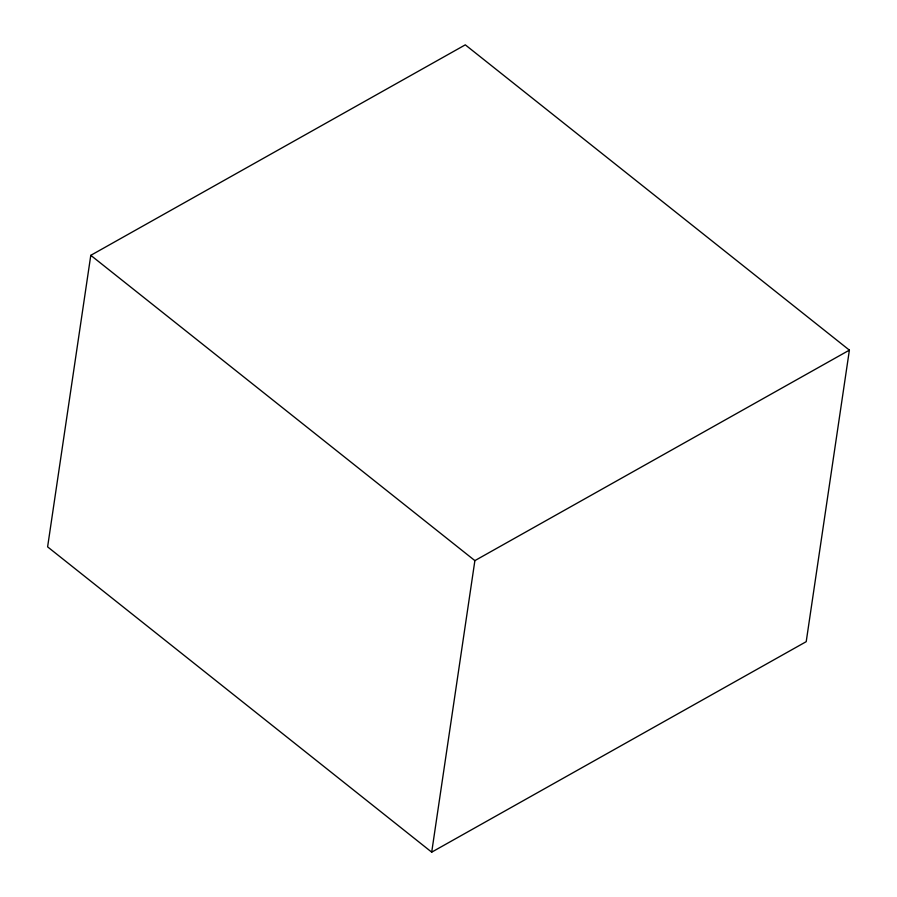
<?xml version="1.0" encoding="UTF-8"?>
<svg xmlns="http://www.w3.org/2000/svg" width="897" height="897" viewBox="0 0 897 897"><rect width="100%" height="100%" fill="white"/><g stroke="black" fill="none" stroke-linecap="round" stroke-linejoin="round"><path stroke-width="1.35" d="M90.788 255.331L47.608 546.867L431.704 852.15L806.212 641.669L849.392 350.133L465.296 44.85L90.788 255.331L474.883 560.614L431.704 852.15M474.883 560.614L849.392 350.133"/></g></svg>
